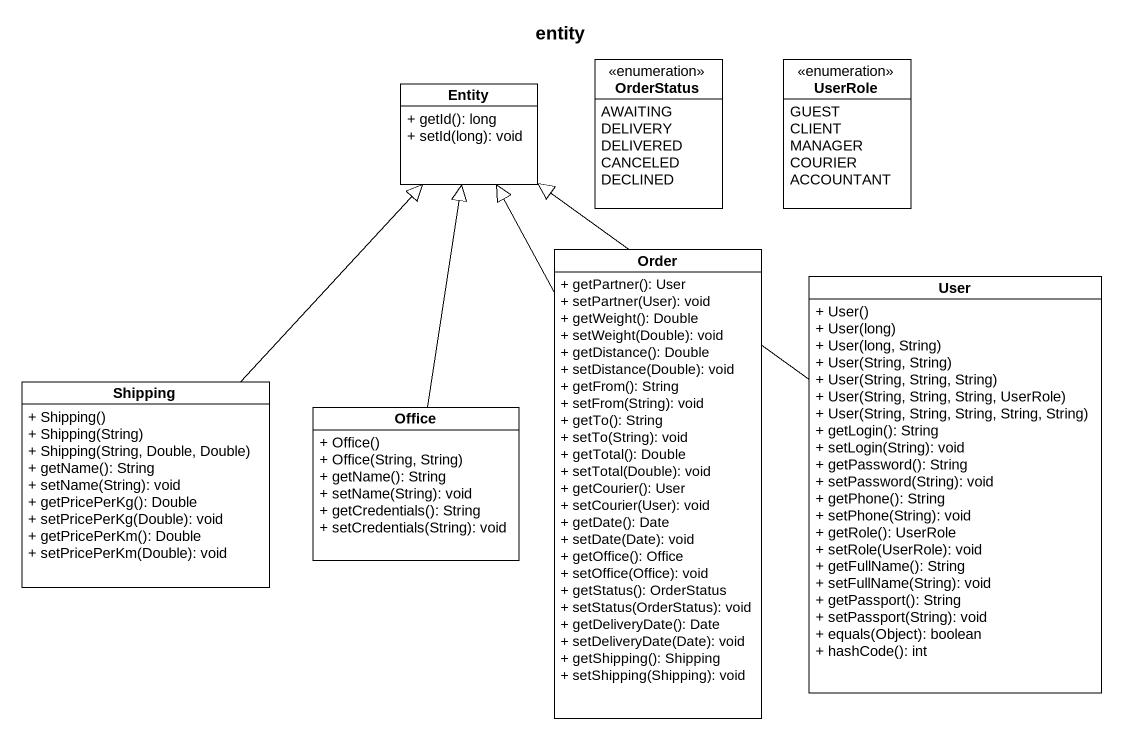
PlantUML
@startuml
title entity
hide circle
hide empty members
skinparam classAttributeIconSize 0
class "Entity" as Entity_ {
  + getId(): long
  + setId(long): void
}
enum OrderStatus {
  AWAITING
  DELIVERY
  DELIVERED
  CANCELED
  DECLINED
}
enum UserRole {
  GUEST
  CLIENT
  MANAGER
  COURIER
  ACCOUNTANT
}
class Order {
  + getPartner(): User
  + setPartner(User): void
  + getWeight(): Double
  + setWeight(Double): void
  + getDistance(): Double
  + setDistance(Double): void
  + getFrom(): String
  + setFrom(String): void
  + getTo(): String
  + setTo(String): void
  + getTotal(): Double
  + setTotal(Double): void
  + getCourier(): User
  + setCourier(User): void
  + getDate(): Date
  + setDate(Date): void
  + getOffice(): Office
  + setOffice(Office): void
  + getStatus(): OrderStatus
  + setStatus(OrderStatus): void
  + getDeliveryDate(): Date
  + setDeliveryDate(Date): void
  + getShipping(): Shipping
  + setShipping(Shipping): void
}
class User {
  + User()
  + User(long)
  + User(long, String)
  + User(String, String)
  + User(String, String, String)
  + User(String, String, String, UserRole)
  + User(String, String, String, String, String)
  + getLogin(): String
  + setLogin(String): void
  + getPassword(): String
  + setPassword(String): void
  + getPhone(): String
  + setPhone(String): void
  + getRole(): UserRole
  + setRole(UserRole): void
  + getFullName(): String
  + setFullName(String): void
  + getPassport(): String
  + setPassport(String): void
  + equals(Object): boolean
  + hashCode(): int
}
class Shipping {
  + Shipping()
  + Shipping(String)
  + Shipping(String, Double, Double)
  + getName(): String
  + setName(String): void
  + getPricePerKg(): Double
  + setPricePerKg(Double): void
  + getPricePerKm(): Double
  + setPricePerKm(Double): void
}
class Office {
  + Office()
  + Office(String, String)
  + getName(): String
  + setName(String): void
  + getCredentials(): String
  + setCredentials(String): void
}
Order -up-|> Entity_
User -up-|> Entity_
Shipping -up-|> Entity_
Office -up-|> Entity_
@enduml
